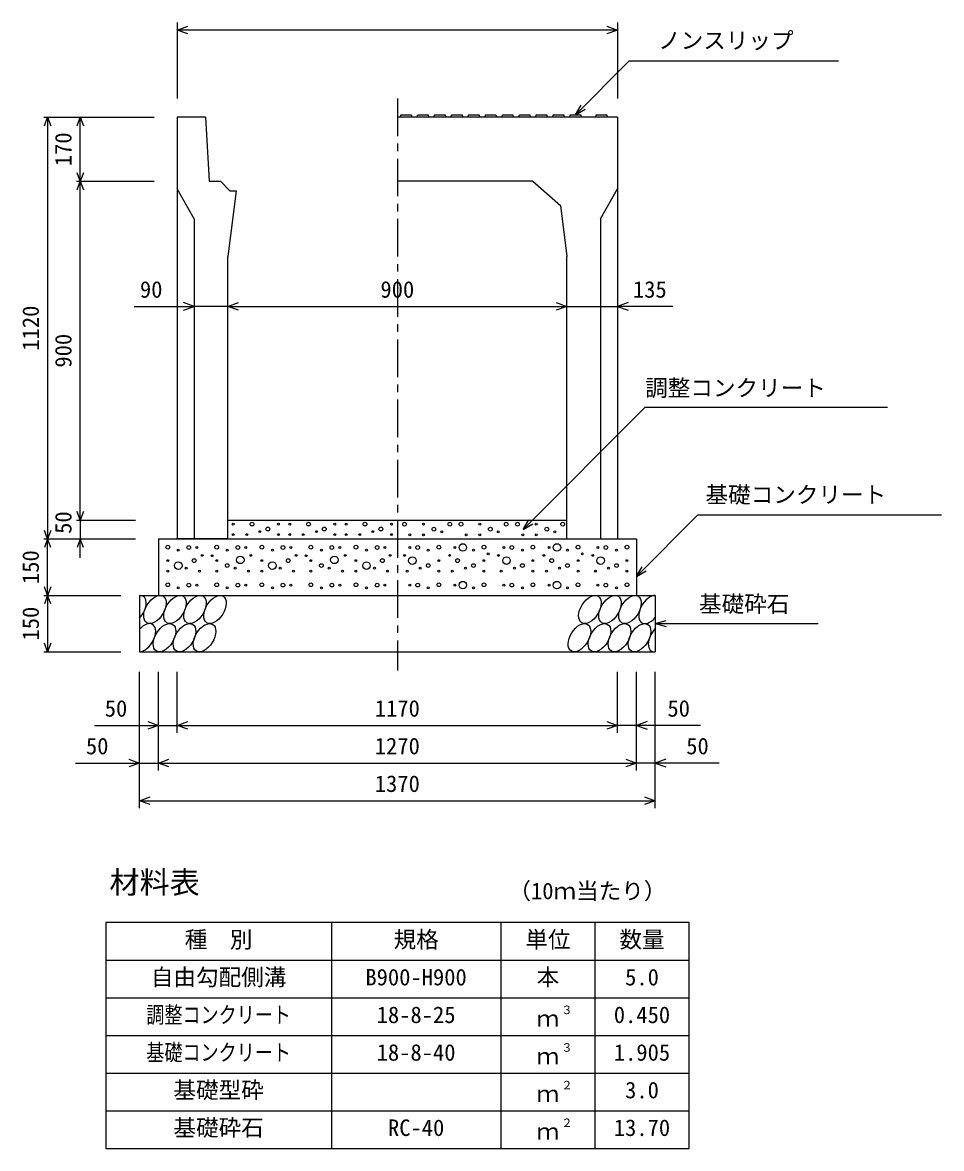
# Model space of a CAD drawing. Units: millimetres, scale not verified. Extents: x -16800 to 16800, y -5940 to 5940.
# Drawn here: x 7404 to 9846, y 535 to 3526 of the extents above; entities that cross this region are included whole.
import ezdxf
from ezdxf.enums import TextEntityAlignment as Align

# ---------------------------------------------------------------- set-up
doc = ezdxf.new("R2010")
doc.units = ezdxf.units.MM
doc.header["$LTSCALE"] = 20
doc.linetypes.add('CHAIN1', pattern=[8, 5, -1, 1, -1])
for name, color, linetype, lineweight in [('0-0_DIM', 7, 'Continuous', 25), ('0-2_HATCH', 6, 'Continuous', 25), ('0-3_HYO', 3, 'Continuous', 25), ('0-4_HYO2', 4, 'Continuous', 25), ('0-5_OUTLINE', 3, 'Continuous', 25), ('0-6_TXT', 7, 'Continuous', 25)]:
    doc.layers.add(name, color=color, linetype=linetype, lineweight=lineweight)
doc.styles.add('ＭＳ ゴシック', font='')
doc.styles.get('ＭＳ ゴシック').set_extended_font_data('MS Gothic')

msp = doc.modelspace()

# ---------------------------------------------------------------- linework, layer by layer
at = {"layer": '0-0_DIM'}
for p, q in [((7815, 3526.41), (7815, 3324.66)), ((8985, 3506.41), (7815, 3506.41)), ((8985, 3526.41), (8985, 3324.66)), ((8873, 3281.16), (9015.21, 3423.38)), ((9572.1, 3423.38), (9015.21, 3423.38)), ((8873, 3281.16), (8888, 3307.14)), ((8873, 3281.16), (8898.98, 3296.16)), ((7460.8, 3274.66), (7754.13, 3274.66)), ((7470.8, 3274.66), (7470.8, 2154.66)), ((7557.46, 3104.66), (7557.46, 3274.66)), ((7547.46, 3104.66), (7754.13, 3104.66)), ((7557.46, 2204.66), (7557.46, 3104.66)), ((7700.45, 2772.18), (7860, 2772.18)), ((7950, 2772.18), (7860, 2772.18)), ((7950, 2772.18), (8850, 2772.18)), ((8850, 2772.18), (8985, 2772.18)), ((9131.96, 2772.18), (8985, 2772.18)), ((9198.65, 2218.32), (9035, 2054.66)), ((9198.65, 2218.32), (9845.53, 2218.32)), ((7547.46, 2204.66), (7704.13, 2204.66)), ((7557.46, 2204.66), (7557.46, 2154.66)), ((8733.82, 2179.66), (8748.82, 2205.64)), ((8733.82, 2179.66), (8759.8, 2194.66)), ((7460.8, 2154.66), (7704.13, 2154.66)), ((7470.8, 2004.66), (7470.8, 2154.66)), ((7557.46, 2104.66), (7557.46, 2154.66)), ((9035, 2054.66), (9050, 2080.64)), ((9035, 2054.66), (9060.98, 2069.66)), ((7460.8, 2004.66), (7665, 2004.66)), ((7470.8, 2004.66), (7470.8, 1854.66)), ((9085, 1929.66), (9113.98, 1937.43)), ((9085, 1929.66), (9518.31, 1929.66)), ((9085, 1929.66), (9113.98, 1921.9)), ((7460.8, 1854.66), (7665, 1854.66)), ((7715, 1439.15), (7715, 1801.49)), ((7765, 1539.15), (7765, 1801.49)), ((7815, 1639.15), (7815, 1801.49)), ((8985, 1639.15), (8985, 1801.49)), ((9035, 1539.15), (9035, 1801.49)), ((9085, 1439.15), (9085, 1801.49)), ((7595, 1659.15), (7815, 1659.15)), ((7815, 1659.15), (8985, 1659.15)), ((9205, 1659.15), (8985, 1659.15)), ((7545, 1559.15), (7765, 1559.15)), ((7765, 1559.15), (9035, 1559.15)), ((9255, 1559.15), (9035, 1559.15)), ((7715, 1459.15), (9085, 1459.15))]:
    msp.add_line(p, q, dxfattribs=at)
at = {"layer": '0-0_DIM', "linetype": 'CHAIN1'}
msp.add_line((8400, 3324.66), (8400, 1804.66), dxfattribs=at)
at = {"layer": '0-0_DIM'}
for points in [[(7843.23, 3496.14), (7815.04, 3506.41), (7843.23, 3516.67)], [(8956.85, 3516.67), (8985.04, 3506.41), (8956.85, 3496.14)], [(7462.59, 3252.11), (7470.8, 3274.66), (7479.01, 3252.11)], [(7549.26, 3252.11), (7557.46, 3274.66), (7565.67, 3252.11)], [(7565.67, 3127.22), (7557.46, 3104.66), (7549.26, 3127.22)], [(7549.26, 3082.11), (7557.46, 3104.66), (7565.67, 3082.11)], [(7831.81, 2761.92), (7860, 2772.18), (7831.81, 2782.44)], [(7978.19, 2761.92), (7950, 2772.18), (7978.19, 2782.44)], [(8821.81, 2782.44), (8850, 2772.18), (8821.81, 2761.92)], [(9013.19, 2782.44), (8985, 2772.18), (9013.19, 2761.92)], [(8733.82, 2179.66), (9058.29, 2504.13), (9701.84, 2504.13)], [(7565.67, 2227.22), (7557.46, 2204.66), (7549.26, 2227.22)], [(7479.01, 2177.22), (7470.8, 2154.66), (7462.59, 2177.22)], [(7479.01, 2132.11), (7470.8, 2154.66), (7462.59, 2132.11)], [(7565.67, 2132.11), (7557.46, 2154.66), (7549.26, 2132.11)], [(7479.01, 2027.22), (7470.8, 2004.66), (7462.59, 2027.22)], [(7479.01, 1982.11), (7470.8, 2004.66), (7462.59, 1982.11)], [(7479.01, 1877.22), (7470.8, 1854.66), (7462.59, 1877.22)], [(7736.81, 1669.41), (7765, 1659.15), (7736.81, 1648.89)], [(7843.19, 1648.89), (7815, 1659.15), (7843.19, 1669.41)], [(8956.81, 1669.41), (8985, 1659.15), (8956.81, 1648.89)], [(9063.19, 1669.41), (9035, 1659.15), (9063.19, 1648.89)], [(7686.81, 1569.41), (7715, 1559.15), (7686.81, 1548.89)], [(7793.19, 1548.89), (7765, 1559.15), (7793.19, 1569.41)], [(9006.81, 1569.41), (9035, 1559.15), (9006.81, 1548.89)], [(9113.19, 1569.41), (9085, 1559.15), (9113.19, 1548.89)], [(7743.19, 1448.89), (7715, 1459.15), (7743.19, 1469.41)], [(9056.81, 1469.41), (9085, 1459.15), (9056.81, 1448.89)]]:
    msp.add_lwpolyline(points, dxfattribs=at)
at = {"layer": '0-2_HATCH'}
for points in [[(8408, 3274.66), (8409, 3281.16), (8437, 3281.16), (8438, 3274.66)], [(8453, 3274.66), (8454, 3281.16), (8482, 3281.16), (8483, 3274.66)], [(8498, 3274.66), (8499, 3281.16), (8527, 3281.16), (8528, 3274.66)], [(8543, 3274.66), (8544, 3281.16), (8572, 3281.16), (8573, 3274.66)], [(8588, 3274.66), (8589, 3281.16), (8617, 3281.16), (8618, 3274.66)], [(8633, 3274.66), (8634, 3281.16), (8662, 3281.16), (8663, 3274.66)], [(8678, 3274.66), (8679, 3281.16), (8707, 3281.16), (8708, 3274.66)], [(8723, 3274.66), (8724, 3281.16), (8752, 3281.16), (8753, 3274.66)], [(8768, 3274.66), (8769, 3281.16), (8797, 3281.16), (8798, 3274.66)], [(8813, 3274.66), (8814, 3281.16), (8842, 3281.16), (8843, 3274.66)], [(8858, 3274.66), (8859, 3281.16), (8887, 3281.16), (8888, 3274.66)], [(8927.5, 3274.66), (8928.5, 3281.16), (8956.5, 3281.16), (8957.5, 3274.66)]]:
    msp.add_lwpolyline(points, dxfattribs=at)
for centre, radius in [((7963.97, 2193.97), 2.5), ((8013.88, 2193.97), 5), ((8055.93, 2180.84), 5), ((8083.97, 2193.97), 2.5), ((8113.97, 2193.97), 2.5), ((8163.88, 2193.97), 5), ((8205.93, 2180.84), 5), ((8233.97, 2193.97), 2.5), ((8263.97, 2193.97), 2.5), ((8313.88, 2193.97), 5), ((8355.93, 2180.84), 5), ((8383.97, 2193.97), 2.5), ((8419.13, 2193.69), 5), ((8469.04, 2193.69), 2.5), ((8497.08, 2180.56), 5), ((8539.13, 2193.69), 5), ((8569.13, 2193.69), 5), ((8619.04, 2193.69), 2.5), ((8647.08, 2180.56), 5), ((8689.13, 2193.69), 5), ((8719.13, 2193.69), 5), ((8769.04, 2193.69), 2.5), ((8797.08, 2180.56), 5), ((8839.13, 2193.69), 5), ((7963.97, 2165.96), 2.5), ((7999.86, 2165.96), 2.5), ((8034.9, 2173.84), 2.5), ((8083.97, 2165.96), 2.5), ((8113.97, 2165.96), 2.5), ((8149.86, 2165.96), 2.5), ((8184.9, 2173.84), 2.5), ((8233.97, 2165.96), 2.5), ((8263.97, 2165.96), 2.5), ((8299.86, 2165.96), 2.5), ((8334.9, 2173.84), 2.5), ((8383.97, 2165.96), 2.5), ((8433.15, 2165.68), 2.5), ((8469.04, 2165.68), 2.5), ((8518.11, 2173.56), 2.5), ((8583.15, 2165.68), 2.5), ((8619.04, 2165.68), 2.5), ((8668.11, 2173.56), 2.5), ((8733.15, 2165.68), 2.5), ((8769.04, 2165.68), 2.5), ((8818.11, 2173.56), 2.5), ((7789.97, 2132.72), 5), ((7818.01, 2124.84), 2.5), ((7846.04, 2131.84), 5), ((7867.07, 2131.84), 2.5), ((7919.97, 2132.72), 5), ((7948.01, 2124.84), 2.5), ((7976.04, 2131.84), 5), ((7997.07, 2131.84), 2.5), ((8039.97, 2132.72), 5), ((8068.01, 2124.84), 2.5), ((8096.04, 2131.84), 5), ((8117.07, 2131.84), 2.5), ((8169.97, 2132.72), 5), ((8198.01, 2124.84), 2.5), ((8226.04, 2131.84), 5), ((8247.07, 2131.84), 2.5), ((8289.97, 2132.72), 5), ((8318.01, 2124.84), 2.5), ((8346.04, 2131.84), 5), ((8367.07, 2131.84), 2.5), ((8432.93, 2131.84), 2.5), ((8453.96, 2131.84), 5), ((8481.99, 2124.84), 2.5), ((8510.03, 2132.72), 5), ((8552.93, 2131.84), 2.5), ((8573.96, 2131.84), 10), ((8601.99, 2124.84), 2.5), ((8630.03, 2132.72), 5), ((8682.93, 2131.84), 2.5), ((8703.96, 2131.84), 5), ((8731.99, 2124.84), 2.5), ((8760.03, 2132.72), 5), ((8802.93, 2131.84), 2.5), ((8823.96, 2131.84), 10), ((8851.99, 2124.84), 2.5), ((8880.03, 2132.72), 5), ((8932.93, 2131.84), 2.5), ((8953.96, 2131.84), 5), ((8981.99, 2124.84), 2.5), ((9010.03, 2132.72), 5), ((7789.97, 2096.82), 2.5), ((7860.06, 2096.82), 5), ((7881.09, 2110.83), 2.5), ((7907.55, 2109.92), 2.5), ((7919.97, 2096.82), 2.5), ((7982.58, 2098.83), 10), ((8011.09, 2110.83), 2.5), ((8039.97, 2096.82), 2.5), ((8110.06, 2096.82), 5), ((8131.09, 2110.83), 2.5), ((8157.55, 2109.92), 2.5), ((8169.97, 2096.82), 2.5), ((8232.58, 2098.83), 10), ((8261.09, 2110.83), 2.5), ((8289.97, 2096.82), 2.5), ((8360.06, 2096.82), 5), ((8381.09, 2110.83), 2.5), ((8418.91, 2110.83), 2.5), ((8439.94, 2096.82), 10), ((8510.03, 2096.82), 2.5), ((8538.91, 2110.83), 2.5), ((8559.94, 2096.82), 5), ((8630.03, 2096.82), 2.5), ((8641.37, 2115.15), 2.5), ((8668.91, 2110.83), 2.5), ((8689.94, 2096.82), 10), ((8760.03, 2096.82), 2.5), ((8788.91, 2110.83), 2.5), ((8809.94, 2096.82), 5), ((8880.03, 2096.82), 2.5), ((8891.37, 2115.15), 2.5), ((8918.91, 2110.83), 2.5), ((8939.94, 2096.82), 10), ((9010.03, 2096.82), 2.5), ((7789.97, 2068.81), 2.5), ((7818.01, 2083.69), 10), ((7839.03, 2076.69), 2.5), ((7874.08, 2068.81), 2.5), ((7919.97, 2068.81), 2.5), ((7948.01, 2083.69), 5), ((7969.03, 2076.69), 2.5), ((8004.08, 2068.81), 2.5), ((8039.97, 2068.81), 2.5), ((8068.01, 2083.69), 10), ((8089.03, 2076.69), 2.5), ((8124.08, 2068.81), 2.5), ((8169.97, 2068.81), 2.5), ((8198.01, 2083.69), 5), ((8219.03, 2076.69), 2.5), ((8254.08, 2068.81), 2.5), ((8289.97, 2068.81), 2.5), ((8318.01, 2083.69), 10), ((8339.03, 2076.69), 2.5), ((8374.08, 2068.81), 2.5), ((8425.92, 2068.81), 2.5), ((8460.97, 2076.69), 2.5), ((8481.99, 2083.69), 5), ((8510.03, 2068.81), 2.5), ((8545.92, 2068.81), 2.5), ((8580.97, 2076.69), 2.5), ((8601.99, 2083.69), 5), ((8630.03, 2068.81), 2.5), ((8675.92, 2068.81), 2.5), ((8710.97, 2076.69), 2.5), ((8731.99, 2083.69), 5), ((8760.03, 2068.81), 2.5), ((8795.92, 2068.81), 2.5), ((8830.97, 2076.69), 2.5), ((8851.99, 2083.69), 5), ((8880.03, 2068.81), 2.5), ((8925.92, 2068.81), 2.5), ((8960.97, 2076.69), 2.5), ((8981.99, 2083.69), 5), ((9010.03, 2068.81), 2.5), ((7789.97, 2032.72), 5), ((7846.04, 2031.84), 5), ((7867.07, 2031.84), 2.5), ((7919.97, 2032.72), 5), ((7976.04, 2031.84), 5), ((7997.07, 2031.84), 2.5), ((8039.97, 2032.72), 5), ((8096.04, 2031.84), 5), ((8117.07, 2031.84), 2.5), ((8169.97, 2032.72), 5), ((8226.04, 2031.84), 5), ((8247.07, 2031.84), 2.5), ((8289.97, 2032.72), 5), ((8346.04, 2031.84), 5), ((8367.07, 2031.84), 2.5), ((8432.93, 2031.84), 2.5), ((8453.96, 2031.84), 5), ((8510.03, 2032.72), 5), ((8552.93, 2031.84), 2.5), ((8573.96, 2031.84), 10), ((8630.03, 2032.72), 5), ((8682.93, 2031.84), 2.5), ((8703.96, 2031.84), 5), ((8760.03, 2032.72), 5), ((8802.93, 2031.84), 2.5), ((8823.96, 2031.84), 10), ((8880.03, 2032.72), 5), ((8932.93, 2031.84), 2.5), ((8953.96, 2031.84), 5), ((9010.03, 2032.72), 5), ((7818.01, 2024.84), 2.5), ((7948.01, 2024.84), 2.5), ((8068.01, 2024.84), 2.5), ((8198.01, 2024.84), 2.5), ((8318.01, 2024.84), 2.5), ((8481.99, 2024.84), 2.5), ((8601.99, 2024.84), 2.5), ((8731.99, 2024.84), 2.5), ((8851.99, 2024.84), 2.5), ((8981.99, 2024.84), 2.5)]:
    msp.add_circle(centre, radius, dxfattribs=at)
for centre, start_param, end_param in [((7702.63, 1967.14), 4.385593, 6.6745444), ((9071.14, 1967.14), 0.3357715, 4.4411806), ((7727.96, 1892.15), 3.5111464, 7.548991), ((9096.46, 1892.15), 1.2110787, 3.5658734)]:
    msp.add_ellipse(centre, major_axis=(21.81, 35.31), ratio=0.5792, start_param=start_param, end_param=end_param, dxfattribs=at)
for centre in [(7755.84, 1967.14), (7809.05, 1967.14), (7862.26, 1967.14), (7915.47, 1967.14), (8911.51, 1967.14), (8964.72, 1967.14), (9017.93, 1967.14), (7781.16, 1892.15), (7834.37, 1892.15), (7887.58, 1892.15), (8883.63, 1892.15), (8936.84, 1892.15), (8990.04, 1892.15), (9043.25, 1892.15)]:
    msp.add_ellipse(centre, major_axis=(21.81, 35.31), ratio=0.5792, dxfattribs=at)
at = {"layer": '0-3_HYO'}
for p, q in [((8225, 1135.2), (8225, 535.2)), ((8675, 1135.2), (8675, 535.2)), ((8925, 1135.2), (8925, 535.2)), ((7625, 1035.2), (9175, 1035.2))]:
    msp.add_line(p, q, dxfattribs=at)
msp.add_lwpolyline([(7625, 535.2), (9175, 535.2), (9175, 1135.2), (7625, 1135.2)], close=True, dxfattribs=at)
at = {"layer": '0-4_HYO2'}
for p, q in [((7625, 935.2), (9175, 935.2)), ((7625, 835.2), (9175, 835.2)), ((7625, 735.2), (9175, 735.2)), ((7625, 635.2), (9175, 635.2))]:
    msp.add_line(p, q, dxfattribs=at)
at = {"layer": '0-5_OUTLINE'}
for p, q in [((7890, 3274.66), (7815, 3274.66)), ((7815, 3274.66), (7815, 2154.66)), ((7890, 3274.66), (7900, 3104.69)), ((8985, 3274.66), (8400, 3274.66)), ((8985, 3274.66), (8985, 2154.66)), ((7860, 3004.66), (7815, 3084.66)), ((7900, 3104.69), (7930, 3104.69)), ((7930, 3104.69), (7955, 3079.69)), ((8760, 3104.66), (8400, 3104.66)), ((8940, 3004.66), (8985, 3084.66)), ((7971.88, 3079.69), (7950, 2904.66)), ((7955, 3079.69), (7971.88, 3079.69)), ((7860, 3004.66), (7860, 2154.66)), ((8940, 3004.66), (8940, 2154.66)), ((7950, 2154.66), (7950, 2904.66)), ((8850, 2154.66), (8850, 2904.66)), ((7950, 2204.66), (8850, 2204.66)), ((7765, 2154.66), (9035, 2154.66)), ((7765, 2154.66), (7765, 2004.66)), ((7950, 2154.66), (7815, 2154.66)), ((8850, 2154.66), (8985, 2154.66)), ((9035, 2154.66), (9035, 2004.66)), ((7715, 2004.66), (9085, 2004.66)), ((7715, 2004.66), (7715, 1854.66)), ((9085, 2004.66), (9085, 1854.66)), ((7715, 1854.66), (9085, 1854.66))]:
    msp.add_line(p, q, dxfattribs=at)
msp.add_lwpolyline([(8760, 3104.66), (8833.06, 3040.16), (8850, 2904.66)], dxfattribs=at)

# ---------------------------------------------------------------- texts
at = {"layer": '0-0_DIM', "style": 'ＭＳ ゴシック'}
for s, p in [('ノンスリップ', (9092.52, 3443.55)), ('90', (7716.03, 2782.18)), ('900', (8355, 2782.18)), ('135', (9025.76, 2782.18)), ('調整コンクリート', (9058.29, 2520.55)), ('基礎コンクリート', (9218.65, 2237.05)), ('基礎砕石', (9201.32, 1946.83)), ('50', (7622.56, 1669.15)), ('1170', (8340, 1669.15)), ('50', (9117.44, 1669.15)), ('50', (7572.56, 1569.15)), ('1270', (8340, 1569.15)), ('50', (9167.44, 1569.15)), ('1370', (8340, 1469.15))]:
    msp.add_text(s, height=43.99, dxfattribs=at).set_placement(p, align=Align.BOTTOM_LEFT)
for s, p in [('170', (7547.46, 3144.66)), ('1120', (7460.8, 2654.66)), ('900', (7547.46, 2609.66)), ('50', (7547.46, 2167.99)), ('150', (7460.8, 2034.66)), ('150', (7460.8, 1884.66))]:
    msp.add_text(s, height=43.99, rotation=90, dxfattribs=at).set_placement(p, align=Align.BOTTOM_LEFT)
at = {"layer": '0-6_TXT', "style": 'ＭＳ ゴシック'}
for s, height, p in [('材料表', 58.65, (7635, 1195.2)), ('（10ｍ当たり）', 43.99, (8695, 1184.2)), ('種\u3000別', 43.99, (7835, 1055.2)), ('規格', 43.99, (8390, 1055.2)), ('単位', 43.99, (8740, 1055.2)), ('数量', 43.99, (8990, 1055.2)), ('自由勾配側溝', 43.99, (7745, 955.2)), ('本', 43.99, (8770, 955.2)), ('B900-H900', 43.99, (8315, 955.2)), ('5.0', 43.99, (9005, 955.2)), ('18-8-25', 43.99, (8345, 855.2)), ('３', 21.99, (8835.54, 885.57)), ('0.450', 43.99, (8975, 855.2)), ('ｍ', 43.99, (8770, 845.2)), ('18-8-40', 43.99, (8345, 755.2)), ('３', 21.99, (8835.54, 785.57)), ('1.905', 43.99, (8975, 755.2)), ('ｍ', 43.99, (8770, 745.2)), ('基礎型砕', 43.99, (7805, 655.2)), ('ｍ', 43.99, (8770, 645.2)), ('２', 21.99, (8835.54, 685.57)), ('3.0', 43.99, (9005, 655.2)), ('基礎砕石', 43.99, (7805, 555.2)), ('RC-40', 43.99, (8375, 555.2)), ('２', 21.99, (8835.54, 585.57)), ('13.70', 43.99, (8975, 555.2)), ('ｍ', 43.99, (8770, 545.2))]:
    msp.add_text(s, height=height, dxfattribs=at).set_placement(p, align=Align.BOTTOM_LEFT)
at = {"layer": '0-6_TXT', "style": 'ＭＳ ゴシック', "width": 0.8}
for s, p in [('調整コンクリート', (7733, 855.2)), ('基礎コンクリート', (7733, 755.2))]:
    msp.add_text(s, height=43.99, dxfattribs=at).set_placement(p, align=Align.BOTTOM_LEFT)

doc.saveas('drawing.dxf')
